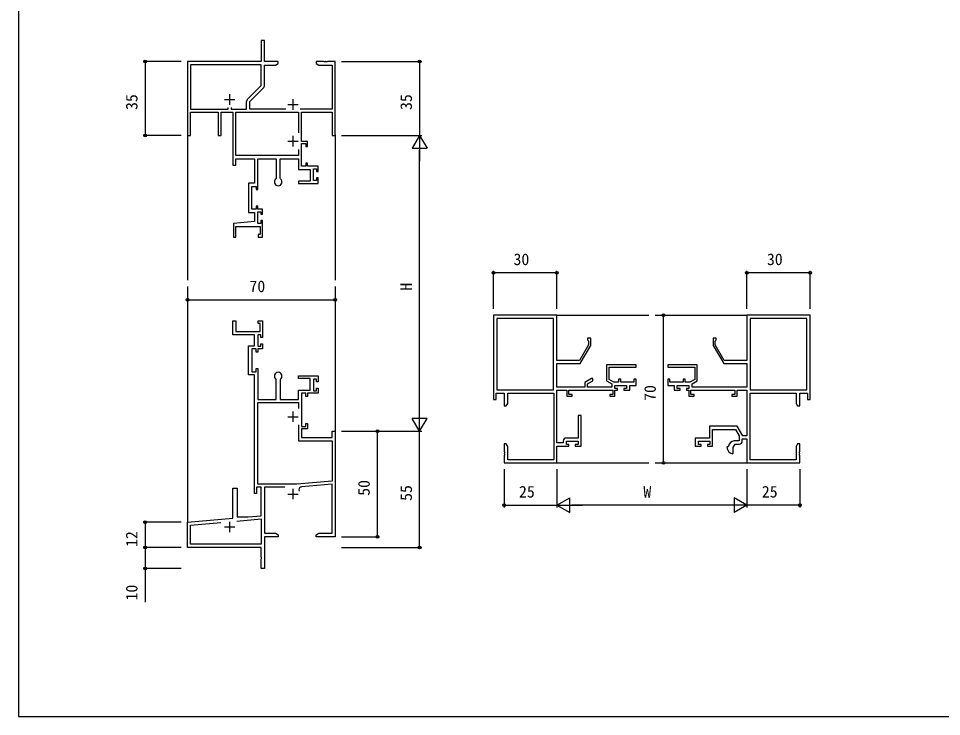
# Model space of a CAD drawing. Units: millimetres, scale not verified. Extents: x -437 to 438, y -681 to 679.
# Drawn here: x -436.8 to 0.4, y -680.8 to -350.4 of the extents above; entities that cross this region are included whole.
import ezdxf
from ezdxf.enums import TextEntityAlignment as Align

# ---------------------------------------------------------------- set-up
doc = ezdxf.new("R2010")
doc.units = ezdxf.units.MM
doc.header["$LTSCALE"] = 4
for name, color, linetype in [('0-2_YKK_11', 7, 'Continuous'), ('0-3_YKK_12', 2, 'Continuous'), ('0-4_YKK_D', 6, 'Continuous'), ('0-5_YKK_ZWAK', 7, 'Continuous')]:
    doc.layers.add(name, color=color, linetype=linetype)
doc.styles.add('ＭＳ ゴシック', font='')
doc.styles.get('ＭＳ ゴシック').set_extended_font_data('MS Gothic')

msp = doc.modelspace()

# ---------------------------------------------------------------- linework, layer by layer
at = {"layer": '0-2_YKK_11'}
for p, q in [((-339.3, -388.8), (-334.3, -388.8)), ((-336.8, -386.3), (-336.8, -391.3)), ((-306.8, -388.6), (-306.8, -393.6)), ((-309.3, -391.1), (-304.3, -391.1)), ((-306.8, -406), (-306.8, -411)), ((-309.3, -408.5), (-304.3, -408.5)), ((-306.8, -536.4), (-306.8, -541.4)), ((-309.3, -538.9), (-304.3, -538.9)), ((-309.3, -575.5), (-304.3, -575.5)), ((-306.8, -573), (-306.8, -578)), ((-336.8, -588.6), (-336.8, -593.6)), ((-339.3, -591.1), (-334.3, -591.1))]:
    msp.add_line(p, q, dxfattribs=at)
for points in [[(-320.3, -382.303), (-320.3, -372.5), (-315.012, -372.5), (-313.8, -371.8), (-313.8, -370.8), (-320.3, -370.8), (-320.3, -360.8), (-321.8, -360.8), (-321.8, -370.8), (-356.8, -370.8), (-356.8, -405.8), (-355.3, -405.8), (-355.3, -394.8), (-342.3, -394.8), (-342.3, -405.8), (-340.8, -405.8), (-340.8, -394.8), (-335.3, -394.8), (-335.3, -419.8), (-333.8, -419.8), (-333.8, -416.8), (-325, -416.8), (-325, -428.4), (-327.8, -428.4), (-327.8, -442.2), (-325, -442.2), (-325, -446.525), (-335, -447.4), (-335, -453.9), (-333.8, -453.9), (-333.8, -448.9), (-322.4, -448.9), (-322.4, -452.7), (-323.2, -452.7), (-323.2, -453.9), (-321.2, -453.9), (-321.2, -446.1), (-322, -446.1), (-322, -447.4), (-323.5, -447.4)], [(-312.771, -426.323), (-312.9, -426.077), (-312.9, -416.8), (-304.2, -416.8), (-304.2, -421.9), (-298.6, -421.9), (-298.6, -427.4), (-304.2, -427.4), (-304.2, -428.6), (-294.8, -428.6), (-294.8, -425.8), (-295.6, -425.8), (-295.6, -427.1), (-297.1, -427.1), (-297.1, -421.6), (-295.6, -421.6), (-295.6, -422.8), (-294.8, -422.8), (-294.8, -420.4), (-299.9, -420.4), (-299.9, -418.9), (-300.7, -418.9), (-300.7, -420.4), (-302.7, -420.4), (-302.7, -409.6), (-300.7, -409.6), (-300.7, -411.1), (-299.9, -411.1), (-299.9, -408.6), (-302.7, -408.6), (-302.7, -394.8), (-288.3, -394.8), (-288.3, -405.8), (-286.8, -405.8), (-286.8, -370.8), (-290.342, -370.8), (-290.525, -370.92), (-291.075, -370.92), (-291.258, -370.8), (-291.342, -370.8)], [(-291.342, -370.8), (-291.525, -370.92), (-292.075, -370.92), (-292.258, -370.8), (-295.8, -370.8), (-295.8, -371.8), (-294.588, -372.5), (-288.3, -372.5), (-288.3, -393.3), (-303.388, -393.3)], [(-328.449, -388.827), (-321.8, -382.179), (-321.8, -372.3), (-355.3, -372.3), (-355.3, -393.3), (-337.5, -393.3), (-337.5, -392.5)], [(-310.212, -393.3), (-327.3, -393.3), (-327.3, -389.8), (-320.651, -383.151)], [(-336.1, -392.5), (-336.1, -393.3), (-328.8, -393.3), (-328.8, -389.676)], [(-304.2, -412.383), (-304.2, -415.3), (-333.8, -415.3), (-333.8, -394.8), (-304.2, -394.8), (-304.2, -404.617)], [(-323.5, -447.4), (-323.5, -441.9), (-322, -441.9), (-322, -443.1), (-321.2, -443.1), (-321.2, -440.7), (-323.5, -440.7), (-323.5, -439.2), (-324.3, -439.2), (-324.3, -440.7), (-326.3, -440.7), (-326.3, -429.9), (-324.3, -429.9), (-324.3, -431.4), (-323.5, -431.4), (-323.5, -416.8), (-314.7, -416.8), (-314.7, -426.077), (-314.829, -426.323)], [(-310.719, -572.3), (-320.3, -572.3), (-320.3, -594.1), (-315.012, -594.1), (-313.8, -594.8), (-313.8, -595.8), (-320.3, -595.8), (-320.3, -610.8), (-321.8, -610.8), (-321.8, -606.258), (-321.68, -606.075), (-321.68, -605.525), (-321.8, -605.342), (-321.8, -600.8), (-356.8, -600.8), (-356.8, -588.8), (-335.3, -586.919), (-335.3, -572.8), (-333.3, -572.8), (-333.3, -586.3), (-328.014, -586.3), (-321.8, -585.756), (-321.8, -572.3), (-324, -572.3), (-324, -575.3), (-325, -575.3), (-325, -519.1), (-327.8, -519.1), (-327.8, -505.3), (-325, -505.3), (-325, -500.1), (-335.3, -500.1), (-335.3, -493.6), (-333.8, -493.6), (-333.8, -498.6), (-322.4, -498.6), (-322.4, -494.8), (-323.2, -494.8), (-323.2, -493.6), (-321.2, -493.6)], [(-321.2, -493.6), (-321.2, -501.4), (-322, -501.4), (-322, -500.1), (-323.5, -500.1), (-323.5, -505.6), (-322, -505.6), (-322, -504.4), (-321.2, -504.4), (-321.2, -506.8), (-323.5, -506.8), (-323.5, -508.3), (-324.3, -508.3), (-324.3, -506.8), (-326.3, -506.8), (-326.3, -517.6), (-324.3, -517.6), (-324.3, -516.1), (-323.5, -516.1), (-323.5, -530.7), (-314.7, -530.7), (-314.7, -521.423), (-314.829, -521.177)], [(-211.8, -490.8), (-211.8, -530.8), (-210.5, -530.8), (-210.5, -527.7), (-206.8, -527.7), (-206.8, -533.8), (-205.8, -533.8), (-205.1, -532.588), (-205.1, -527.7), (-183.3, -527.7), (-183.3, -559.3), (-205.1, -559.3), (-205.1, -553.012), (-205.8, -551.8), (-206.8, -551.8), (-206.8, -555.342), (-206.68, -555.525), (-206.68, -556.075), (-206.8, -556.258), (-206.8, -556.342), (-206.68, -556.525), (-206.68, -557.075), (-206.8, -557.258), (-206.8, -560.8), (-181.8, -560.8), (-181.8, -552.8), (-176.1, -552.8), (-176.1, -552), (-177.3, -552), (-177.3, -550.5), (-171.8, -550.5), (-171.8, -552), (-173.1, -552), (-173.1, -552.8), (-170.3, -552.8), (-170.3, -538.3), (-171.8, -538.3), (-171.8, -549), (-177.3, -549)], [(-158.3, -514.3), (-158.3, -521.957), (-155.8, -523.4), (-155.8, -524.9), (-167.3, -524.9), (-167.3, -523.4), (-164.8, -521.957), (-164.8, -520.9), (-165.37, -520.9), (-168.5, -522.707), (-168.5, -524.9), (-181.8, -524.9), (-181.8, -513.8), (-170.8, -513.8), (-165.8, -505.14), (-165.8, -501.8), (-167.3, -501.8), (-167.3, -502.5), (-167.05, -502.796), (-166.8, -503.092), (-166.8, -504.872), (-171.089, -512.3), (-181.8, -512.3), (-181.8, -490.8), (-211.8, -490.8)], [(-61.8, -530.8), (-61.8, -490.8), (-91.8, -490.8), (-91.8, -512.3), (-102.511, -512.3), (-106.8, -504.872), (-106.8, -503.092), (-106.55, -502.796), (-106.3, -502.5), (-106.3, -501.8), (-107.8, -501.8), (-107.8, -505.14), (-102.8, -513.8), (-91.8, -513.8), (-91.8, -524.9), (-117.8, -524.9), (-117.8, -523.4), (-115.3, -521.957), (-115.3, -514.3), (-129.3, -514.3), (-129.3, -515.5), (-116.5, -515.5), (-116.5, -521.264), (-118.814, -522.6), (-121, -522.6), (-121, -521.1), (-122, -521.1), (-122, -522.6), (-128.3, -522.6), (-128.3, -521.1), (-129.3, -521.1), (-129.3, -524.1), (-126.3, -524.1), (-126.3, -526.4), (-123.5, -526.4), (-123.5, -525.6), (-124.8, -525.6), (-124.8, -524.1), (-119.3, -524.1), (-119.3, -525.6)], [(-178.8, -550.5), (-178.8, -551.3), (-181.8, -551.3), (-181.8, -526.4), (-177.1, -526.4), (-177.1, -529.2), (-174.6, -529.2), (-174.6, -528.4), (-176.1, -528.4), (-176.1, -526.4), (-155.3, -526.4), (-155.3, -528.4), (-156.8, -528.4), (-156.8, -529.2), (-154.3, -529.2), (-154.3, -526.4), (-153.1, -526.4), (-153.1, -525.6), (-154.3, -525.6), (-154.3, -524.1), (-148.8, -524.1), (-148.8, -525.6), (-150.1, -525.6), (-150.1, -526.4), (-147.3, -526.4), (-147.3, -524.1), (-144.3, -524.1), (-144.3, -521.1), (-145.3, -521.1), (-145.3, -522.6), (-151.6, -522.6), (-151.6, -521.1), (-152.6, -521.1), (-152.6, -522.6), (-154.786, -522.6), (-157.1, -521.264), (-157.1, -515.5), (-144.3, -515.5), (-144.3, -514.3), (-158.3, -514.3)], [(-312.771, -521.177), (-312.9, -521.423), (-312.9, -530.7), (-304.2, -530.7), (-304.2, -526.3), (-298.6, -526.3), (-298.6, -520.8), (-304.2, -520.8), (-304.2, -519.6), (-294.8, -519.6), (-294.8, -522.4), (-295.6, -522.4), (-295.6, -521.1), (-297.1, -521.1), (-297.1, -526.6), (-295.6, -526.6), (-295.6, -525.4), (-294.8, -525.4), (-294.8, -527.8), (-299.9, -527.8), (-299.9, -529.3), (-300.7, -529.3), (-300.7, -527.8), (-302.7, -527.8), (-302.7, -543.6), (-300.7, -543.6), (-300.7, -542.1), (-299.9, -542.1), (-299.9, -544.6), (-302.7, -544.6), (-302.7, -548.8), (-288.3, -548.8), (-288.3, -545.8), (-286.8, -545.8), (-286.8, -595.8), (-290.342, -595.8), (-290.525, -595.68), (-291.075, -595.68), (-291.258, -595.8), (-291.342, -595.8)], [(-119.3, -525.6), (-120.5, -525.6), (-120.5, -526.4), (-119.3, -526.4), (-119.3, -529.2), (-116.8, -529.2), (-116.8, -528.4), (-118.3, -528.4), (-118.3, -526.4), (-97.5, -526.4), (-97.5, -528.4), (-99, -528.4), (-99, -529.2), (-96.5, -529.2), (-96.5, -526.4), (-91.8, -526.4), (-91.8, -547.9), (-93.768, -547.9), (-96.366, -543.4), (-109.6, -543.4), (-109.6, -549), (-116.3, -549), (-116.3, -552.8), (-113.5, -552.8), (-113.5, -552), (-114.8, -552), (-114.8, -550.5), (-109.3, -550.5), (-109.3, -552), (-110.5, -552), (-110.5, -552.8), (-108.1, -552.8), (-108.1, -544.9), (-97.232, -544.9), (-95.5, -547.9), (-95.5, -550.4), (-97.8, -550.4)], [(-94, -550.4), (-94, -549.4), (-91.8, -549.4), (-91.8, -560.8), (-66.8, -560.8), (-66.8, -557.258), (-66.92, -557.075), (-66.92, -556.525), (-66.8, -556.342), (-66.8, -556.258), (-66.92, -556.075), (-66.92, -555.525), (-66.8, -555.342), (-66.8, -551.8), (-67.8, -551.8), (-68.5, -553.012), (-68.5, -559.3), (-90.3, -559.3), (-90.3, -527.7), (-68.5, -527.7), (-68.5, -532.588), (-67.8, -533.8), (-66.8, -533.8), (-66.8, -527.7), (-63.1, -527.7), (-63.1, -530.8), (-61.8, -530.8)], [(-304.2, -542.783), (-304.2, -550.3), (-288.3, -550.3), (-288.3, -569.339), (-305, -570.8), (-323.5, -570.8), (-323.5, -532.2), (-304.2, -532.2), (-304.2, -535.017)], [(-100.494, -552.914), (-100.693, -553.1), (-101.094, -553.1), (-101.294, -553.312)], [(-98.675, -556.489), (-98.3, -556.198), (-98.3, -553.464), (-97.397, -551.9), (-95.5, -551.9)], [(-291.342, -595.8), (-291.525, -595.68), (-292.075, -595.68), (-292.258, -595.8), (-295.8, -595.8), (-295.8, -594.8), (-294.588, -594.1), (-288.3, -594.1), (-288.3, -570.845), (-302.777, -572.111)], [(-333.42, -588.279), (-321.8, -587.262), (-321.8, -599.3), (-355.3, -599.3), (-355.3, -590.174), (-340.916, -588.916)]]:
    msp.add_lwpolyline(points, dxfattribs=at)
for points in [[(-183.4, -526.2), (-183.4, -492.4), (-210.2, -492.4), (-210.2, -526.2)], [(-90.2, -492.4), (-90.2, -526.2), (-63.4, -526.2), (-63.4, -492.4)]]:
    msp.add_lwpolyline(points, close=True, dxfattribs=at)
for centre, radius, start, end in [((-321.5, -382.303), 1.2, 314.99999, 359.99998), ((-327.6, -389.676), 1.2, 134.99999, 179.99998), ((-313.8, -427.8), 1.8, 124.84991, 55.15009), ((-313.8, -519.7), 1.8, 304.84991, 235.15009), ((-177.3, -550.5), 1.5, 90.00001, 179.99999), ((-97.8, -553.1), 2.7, 90, 176.04543), ((-95.5, -550.4), 1.5, 270.00001, 359.99999), ((-97.8, -553.1), 3.5, 183.4746, 255.52249), ((-302.655, -573.506), 1.4, 94.99999, 205.68999)]:
    msp.add_arc(centre, radius, start, end, dxfattribs=at)
at = {"layer": '0-3_YKK_12'}
for p, q in [((-356.8, -405.5), (-356.8, -474.3)), ((-286.8, -405.5), (-286.8, -474.3)), ((-356.8, -477.3), (-356.8, -589.075)), ((-286.8, -477.3), (-286.8, -546.1)), ((-182.1, -490.8), (-138.3, -490.8)), ((-135.3, -490.8), (-91.5, -490.8)), ((-182.1, -560.8), (-138.3, -560.8)), ((-135.3, -560.8), (-91.5, -560.8))]:
    msp.add_line(p, q, dxfattribs=at)
at = {"layer": '0-4_YKK_D'}
for p, q in [((-359.8, -370.8), (-377.8, -370.8)), ((-376.8, -370.8), (-376.8, -405.8)), ((-283.8, -370.8), (-245.8, -370.8)), ((-246.8, -370.8), (-246.8, -405.8)), ((-359.8, -405.8), (-377.8, -405.8)), ((-283.8, -405.8), (-245.8, -405.8)), ((-283.8, -405.8), (-245.8, -405.8)), ((-246.8, -405.8), (-250.3, -411.862)), ((-246.8, -405.8), (-243.3, -411.862)), ((-246.8, -405.8), (-246.8, -417.924)), ((-250.3, -411.862), (-243.3, -411.862)), ((-246.8, -538.8), (-246.8, -412.8)), ((-211.8, -487.8), (-211.8, -469.8)), ((-181.8, -470.8), (-211.8, -470.8)), ((-181.8, -487.8), (-181.8, -469.8)), ((-91.8, -487.8), (-91.8, -469.8)), ((-61.8, -470.8), (-91.8, -470.8)), ((-61.8, -487.8), (-61.8, -469.8)), ((-356.8, -483.6), (-286.8, -483.6)), ((-131.3, -560.8), (-131.3, -490.8)), ((-246.8, -545.8), (-246.8, -533.676)), ((-246.8, -545.8), (-250.3, -539.738)), ((-243.3, -539.738), (-250.3, -539.738)), ((-246.8, -545.8), (-243.3, -539.738)), ((-283.8, -545.8), (-245.8, -545.8)), ((-283.8, -545.8), (-245.8, -545.8)), ((-283.8, -545.8), (-265.8, -545.8)), ((-266.8, -595.8), (-266.8, -545.8)), ((-246.8, -600.8), (-246.8, -545.8)), ((-206.8, -563.8), (-206.8, -581.8)), ((-181.8, -563.8), (-181.8, -581.8)), ((-181.8, -563.8), (-181.8, -581.8)), ((-91.8, -563.8), (-91.8, -581.8)), ((-91.8, -563.8), (-91.8, -581.8)), ((-66.8, -563.8), (-66.8, -581.8)), ((-206.8, -580.8), (-181.8, -580.8)), ((-181.8, -580.8), (-175.738, -577.3)), ((-181.8, -580.8), (-175.738, -584.3)), ((-181.8, -580.8), (-169.676, -580.8)), ((-175.738, -584.3), (-175.738, -577.3)), ((-98.8, -580.8), (-174.8, -580.8)), ((-91.8, -580.8), (-103.924, -580.8)), ((-91.8, -580.8), (-97.862, -577.3)), ((-97.862, -577.3), (-97.862, -584.3)), ((-91.8, -580.8), (-97.862, -584.3)), ((-66.8, -580.8), (-91.8, -580.8)), ((-359.8, -588.8), (-377.8, -588.8)), ((-376.8, -588.8), (-376.8, -600.8)), ((-283.8, -595.8), (-265.8, -595.8)), ((-359.8, -600.8), (-377.8, -600.8)), ((-359.8, -600.8), (-377.8, -600.8)), ((-283.8, -600.8), (-245.8, -600.8)), ((-359.8, -610.8), (-377.8, -610.8))]:
    msp.add_line(p, q, dxfattribs=at)
msp.add_lwpolyline([(-376.8, -600.8), (-376.8, -610.8), (-376.8, -626.725)], dxfattribs=at)
for centre in [(-376.8, -370.8), (-246.8, -370.8), (-376.8, -405.8), (-211.8, -470.8), (-181.8, -470.8), (-91.8, -470.8), (-61.8, -470.8), (-356.8, -483.6), (-286.8, -483.6), (-131.3, -490.8), (-266.8, -545.8), (-131.3, -560.8), (-206.8, -580.8), (-66.8, -580.8), (-376.8, -588.8), (-266.8, -595.8), (-376.8, -600.8), (-376.8, -600.8), (-246.8, -600.8), (-376.8, -610.8)]:
    msp.add_circle(centre, 0.637, dxfattribs=at)
at = {"layer": '0-5_YKK_ZWAK'}
msp.add_line((-436.8, 644.2), (-436.8, -680.8), dxfattribs=at)
msp.add_lwpolyline([(-436.8, -680.8), (438.2, -680.8), (438.2, 644.2)], dxfattribs=at)

# ---------------------------------------------------------------- texts
at = {"layer": '0-4_YKK_D', "style": 'ＭＳ ゴシック'}
for s, p in [('35', (-378.8, -393.755)), ('35', (-248.8, -393.755)), ('H', (-248.8, -479.294)), ('70', (-133.3, -531.425)), ('50', (-268.8, -576.34)), ('55', (-248.8, -578.755)), ('12', (-378.8, -600.553)), ('10', (-378.8, -625.876))]:
    msp.add_text(s, height=5.499, rotation=90, dxfattribs=at).set_placement(p, align=Align.BOTTOM_LEFT)
for s, p in [('30', (-202.34, -468.8)), ('30', (-82.34, -468.8)), ('70', (-327.425, -481.6)), ('25', (-199.755, -578.8)), ('W', (-140.848, -578.8)), ('25', (-84.755, -578.8))]:
    msp.add_text(s, height=5.499, dxfattribs=at).set_placement(p, align=Align.BOTTOM_LEFT)

doc.saveas('drawing.dxf')
